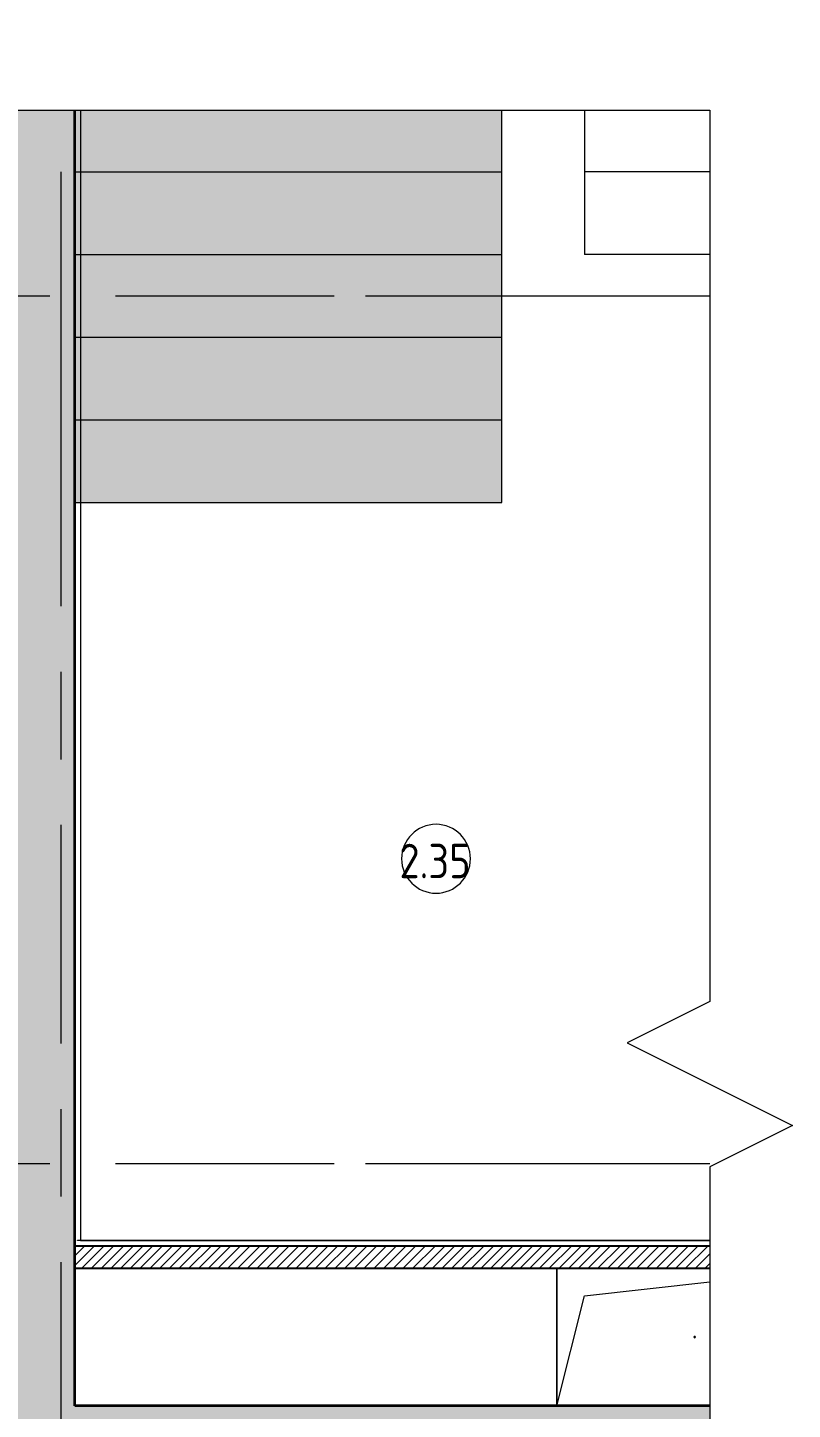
# Model space of a CAD drawing. Header units: millimetres. Extents: x 11693 to 241752, y -8553 to 29926.
# Drawn here: x 222630 to 225407, y 17257 to 22274 of the extents above; entities that cross this region are included whole.
import ezdxf

# ---------------------------------------------------------------- set-up
doc = ezdxf.new("R2010")
doc.units = ezdxf.units.MM
doc.linetypes.add('Осевая', pattern=[1587.5, 317.5, -238.125, 793.75, -238.125])
for name, color, linetype, lineweight in [('A-AREA-IDEN', 7, 'Continuous', 9), ('A-DETL-GENF', 7, 'Continuous', 9), ('A-GENM', 7, 'Continuous', 9), ('I-WALL', 7, 'Continuous', 9), ('S-STRS-2', 7, 'Continuous', 9), ('S-STRS-MBND', 7, 'Continuous', 9), ('Оси', 7, 'Continuous', 9), ('Оси-2', 7, 'Осевая', 9)]:
    doc.layers.add(name, color=color, linetype=linetype, lineweight=lineweight)
for name, color, linetype, lineweight, true_color in [('A-WALL-1', 7, 'Continuous', 25, 0x3c3c3c), ('A-WALL-3', 7, 'Continuous', 35, 0x3c3c3c), ('A-WALL-FNSH-1', 7, 'Continuous', 15, 0x3c3c3c)]:
    doc.layers.add(name, color=color, linetype=linetype, lineweight=lineweight, true_color=true_color)
doc.layers.add('S-STRS-1', color=7, linetype='Continuous', lineweight=15, transparency=1)
doc.styles.add('GOST Common', font='GOST_Common.ttf', dxfattribs={"width": 0.9, "height": 125})
pattern_1 = [(45, (133392.07, 0), (-28.51196, 28.51196), []), (45, (133420.583, 0), (-28.51196, 28.51196), [50.403, -10.081, 1.676, -8.404])]

# ---------------------------------------------------------------- blocks, each defined once
blk = doc.blocks.new('GM_Отверстие прямоугольное _в плите_ - Отверстие-21984622-Фрагмент 2_7')
at = {"layer": 'A-GENM'}
for p, q in [((-500, -250), (-500, 250)), ((-500, 250), (-500, -250)), ((-400, 150), (54.8, 200.5)), ((-500, -250), (-400, 150))]:
    blk.add_line(p, q, dxfattribs=at)
for start, end in [(360, 180), (180, 360)]:
    blk.add_arc((0, 0), 2.5, start, end, dxfattribs=at)
blk = doc.blocks.new('DET_L_Линия разрыва - М100-30948501-Фрагмент 2_7')
at = {"layer": 'A-DETL-GENF'}
for p, q in [((4088.2, -300), (4388.2, 300)), ((4388.2, 300), (4538.2, 0)), ((702.7, 0), (3938.2, 0)), ((3938.2, 0), (4088.2, -300)), ((4538.2, 0), (8099.2, 0))]:
    blk.add_line(p, q, dxfattribs=at)
blk = doc.blocks.new('DET_L_Линия разрыва - М100-30911505-Фрагмент 2_7')
at = {"layer": 'A-DETL-GENF'}
for p, q in [((2915.4, 300), (2765.4, 0)), ((3215.4, -300), (2915.4, 300)), ((2765.4, 0), (0, 0)), ((3365.4, 0), (3215.4, -300)), ((6130.8, 0), (3365.4, 0))]:
    blk.add_line(p, q, dxfattribs=at)
blk = doc.blocks.new('Марка_Помещения - Номер-25198446-Фрагмент 2_7')
at = {"layer": 'A-AREA-IDEN'}
for start, end in [(360, 180), (180, 360)]:
    blk.add_arc((0, 0), 2.5, start, end, dxfattribs=at)

msp = doc.modelspace()

# ---------------------------------------------------------------- hatches: boundary and pattern name
at = {"layer": 'I-WALL'}
h = msp.add_hatch(dxfattribs=at)
h.set_pattern_fill('FP_4', color=256, style=0, pattern_type=2)
h.set_pattern_definition(pattern_1)
h.paths.add_polyline_path([(222628.3, 17270), (222802.1, 17270), (222802.1, 21973.7), (222552.1, 21973.7), (222552.1, 17270)])
h = msp.add_hatch(dxfattribs=at)
h.set_pattern_fill('FP_5', color=256, style=0, pattern_type=2)
h.set_pattern_definition([(45, (133392.07, 0), (-17.6776695, 17.6776695), [])])
h.paths.add_polyline_path([(225106.9, 17770), (225106.9, 17850), (222802.1, 17850), (222802.1, 17770), (223968.4, 17770)])
h = msp.add_hatch(dxfattribs=at)
h.set_pattern_fill('FP_4', color=256, style=0, pattern_type=2)
h.set_pattern_definition(pattern_1)
h.paths.add_polyline_path([(225106.9, 17050), (225106.9, 17270), (219882.1, 17270), (219882.1, 17050), (224782.8, 17050)])
at = {"layer": 'S-STRS-1'}
for points in [[(224352.1, 21750), (224352.1, 21973.7), (222802.1, 21973.7), (222802.1, 21750)], [(224352.1, 21750), (224352.1, 21973.7), (222802.1, 21973.7), (222802.1, 21750)], [(222802.1, 21450), (224352.1, 21450), (224352.1, 21750), (222802.1, 21750)], [(224352.1, 21450), (224352.1, 21750), (222802.1, 21750), (222802.1, 21450)], [(222802.1, 21150), (224352.1, 21150), (224352.1, 21450), (222802.1, 21450), (222802.1, 21235.8)], [(224095.2, 20850), (224352.1, 20850), (224352.1, 21150), (222802.1, 21150), (222802.1, 20850)], [(223965.9, 20550), (224352.1, 20550), (224352.1, 20850), (222802.1, 20850), (222802.1, 20550)]]:
    msp.add_hatch(color=256, dxfattribs=at).paths.add_polyline_path(points)

# ---------------------------------------------------------------- linework, layer by layer
at = {"layer": 'A-WALL-1'}
for p, q in [((225106.9, 17850), (222802.1, 17850)), ((222802.1, 17770), (225106.9, 17770))]:
    msp.add_line(p, q, dxfattribs=at)
at = {"layer": 'A-WALL-3'}
for p, q in [((222802.1, 17270), (222802.1, 21973.7)), ((225106.9, 17270), (222802.1, 17270))]:
    msp.add_line(p, q, dxfattribs=at)
at = {"layer": 'A-WALL-FNSH-1'}
for p, q in [((222822.1, 21973.7), (222822.1, 17871)), ((222823.1, 17871), (222823.1, 21973.7)), ((222822.1, 17871), (222822.1, 17870)), ((222822.1, 17870), (225106.9, 17870)), ((225106.9, 17871), (222823.1, 17871))]:
    msp.add_line(p, q, dxfattribs=at)
at = {"layer": 'I-WALL'}
for p, q in [((222823.1, 21350.4), (222822.1, 21350.4)), ((222812.1, 17871), (222812.1, 17872)), ((222812.1, 17872), (225106.9, 17872)), ((222823.1, 17871), (222812.1, 17871)), ((222822.1, 17870), (222822.1, 17871))]:
    msp.add_line(p, q, dxfattribs=at)
at = {"layer": 'S-STRS-2'}
for p, q in [((224352.1, 21750), (224352.1, 21973.7)), ((224352.1, 21750), (224352.1, 21973.7)), ((222802.1, 21750), (224352.1, 21750)), ((222802.1, 21750), (224352.1, 21750)), ((222802.1, 21750), (224352.1, 21750)), ((222802.1, 21750), (224352.1, 21750)), ((224352.1, 21450), (224352.1, 21750)), ((224352.1, 21450), (224352.1, 21750)), ((222802.1, 21450), (224352.1, 21450)), ((222802.1, 21450), (224352.1, 21450)), ((222802.1, 21450), (224352.1, 21450)), ((222802.1, 21450), (224352.1, 21450)), ((224352.1, 21150), (224352.1, 21450)), ((222802.1, 21150), (224352.1, 21150)), ((222802.1, 21150), (224352.1, 21150)), ((224352.1, 20850), (224352.1, 21150)), ((222802.1, 20850), (224352.1, 20850)), ((222802.1, 20850), (224352.1, 20850)), ((224352.1, 20550), (224352.1, 20850)), ((222802.1, 20550), (224352.1, 20550)), ((222802.1, 20550), (224352.1, 20550))]:
    msp.add_line(p, q, dxfattribs=at)
at = {"layer": 'S-STRS-MBND'}
for p, q in [((224652.1, 21973.7), (224652.1, 21450)), ((225106.9, 21750), (224652.1, 21750)), ((225106.9, 21750), (224652.1, 21750)), ((225106.9, 21450), (224652.1, 21450))]:
    msp.add_line(p, q, dxfattribs=at)
at = {"layer": 'Оси'}
for p, q in [((222752.1, 20500), (222752.1, 21750)), ((223856.9, 21300), (225106.9, 21300)), ((223856.9, 18150), (225106.9, 18150))]:
    msp.add_line(p, q, dxfattribs=at)
at = {"layer": 'Оси-2'}
for p, q in [((219218.4, 21300), (223856.9, 21300)), ((222752.1, 14854.8), (222752.1, 20500)), ((219218.4, 18150), (223856.9, 18150))]:
    msp.add_line(p, q, dxfattribs=at)

# ---------------------------------------------------------------- block references
at = {"layer": 'A-AREA-IDEN', "xscale": 49.99999999999998, "yscale": 49.99999999999998, "zscale": 49.99999999999998}
msp.add_blockref('Марка_Помещения - Номер-25198446-Фрагмент 2_7', (224113.1, 19256.4), dxfattribs=at)
at = {"layer": 'A-DETL-GENF'}
for name, p, rotation in [('DET_L_Линия разрыва - М100-30911505-Фрагмент 2_7', (225106.9, 21973.7), 180), ('DET_L_Линия разрыва - М100-30948501-Фрагмент 2_7', (225106.9, 22676.4), 269.9999999999999)]:
    msp.add_blockref(name, p, dxfattribs=dict(at, rotation=rotation))
at = {"layer": 'A-GENM'}
msp.add_blockref('GM_Отверстие прямоугольное _в плите_ - Отверстие-21984622-Фрагмент 2_7', (225052.1, 17520), dxfattribs=at)

# ---------------------------------------------------------------- texts
at = {"layer": 'A-AREA-IDEN', "insert": (223980.3, 19310.7), "char_height": 125, "width": 331.899, "attachment_point": 1, "style": 'GOST Common'}
msp.add_mtext('2.35', dxfattribs=at)

doc.saveas('drawing.dxf')
